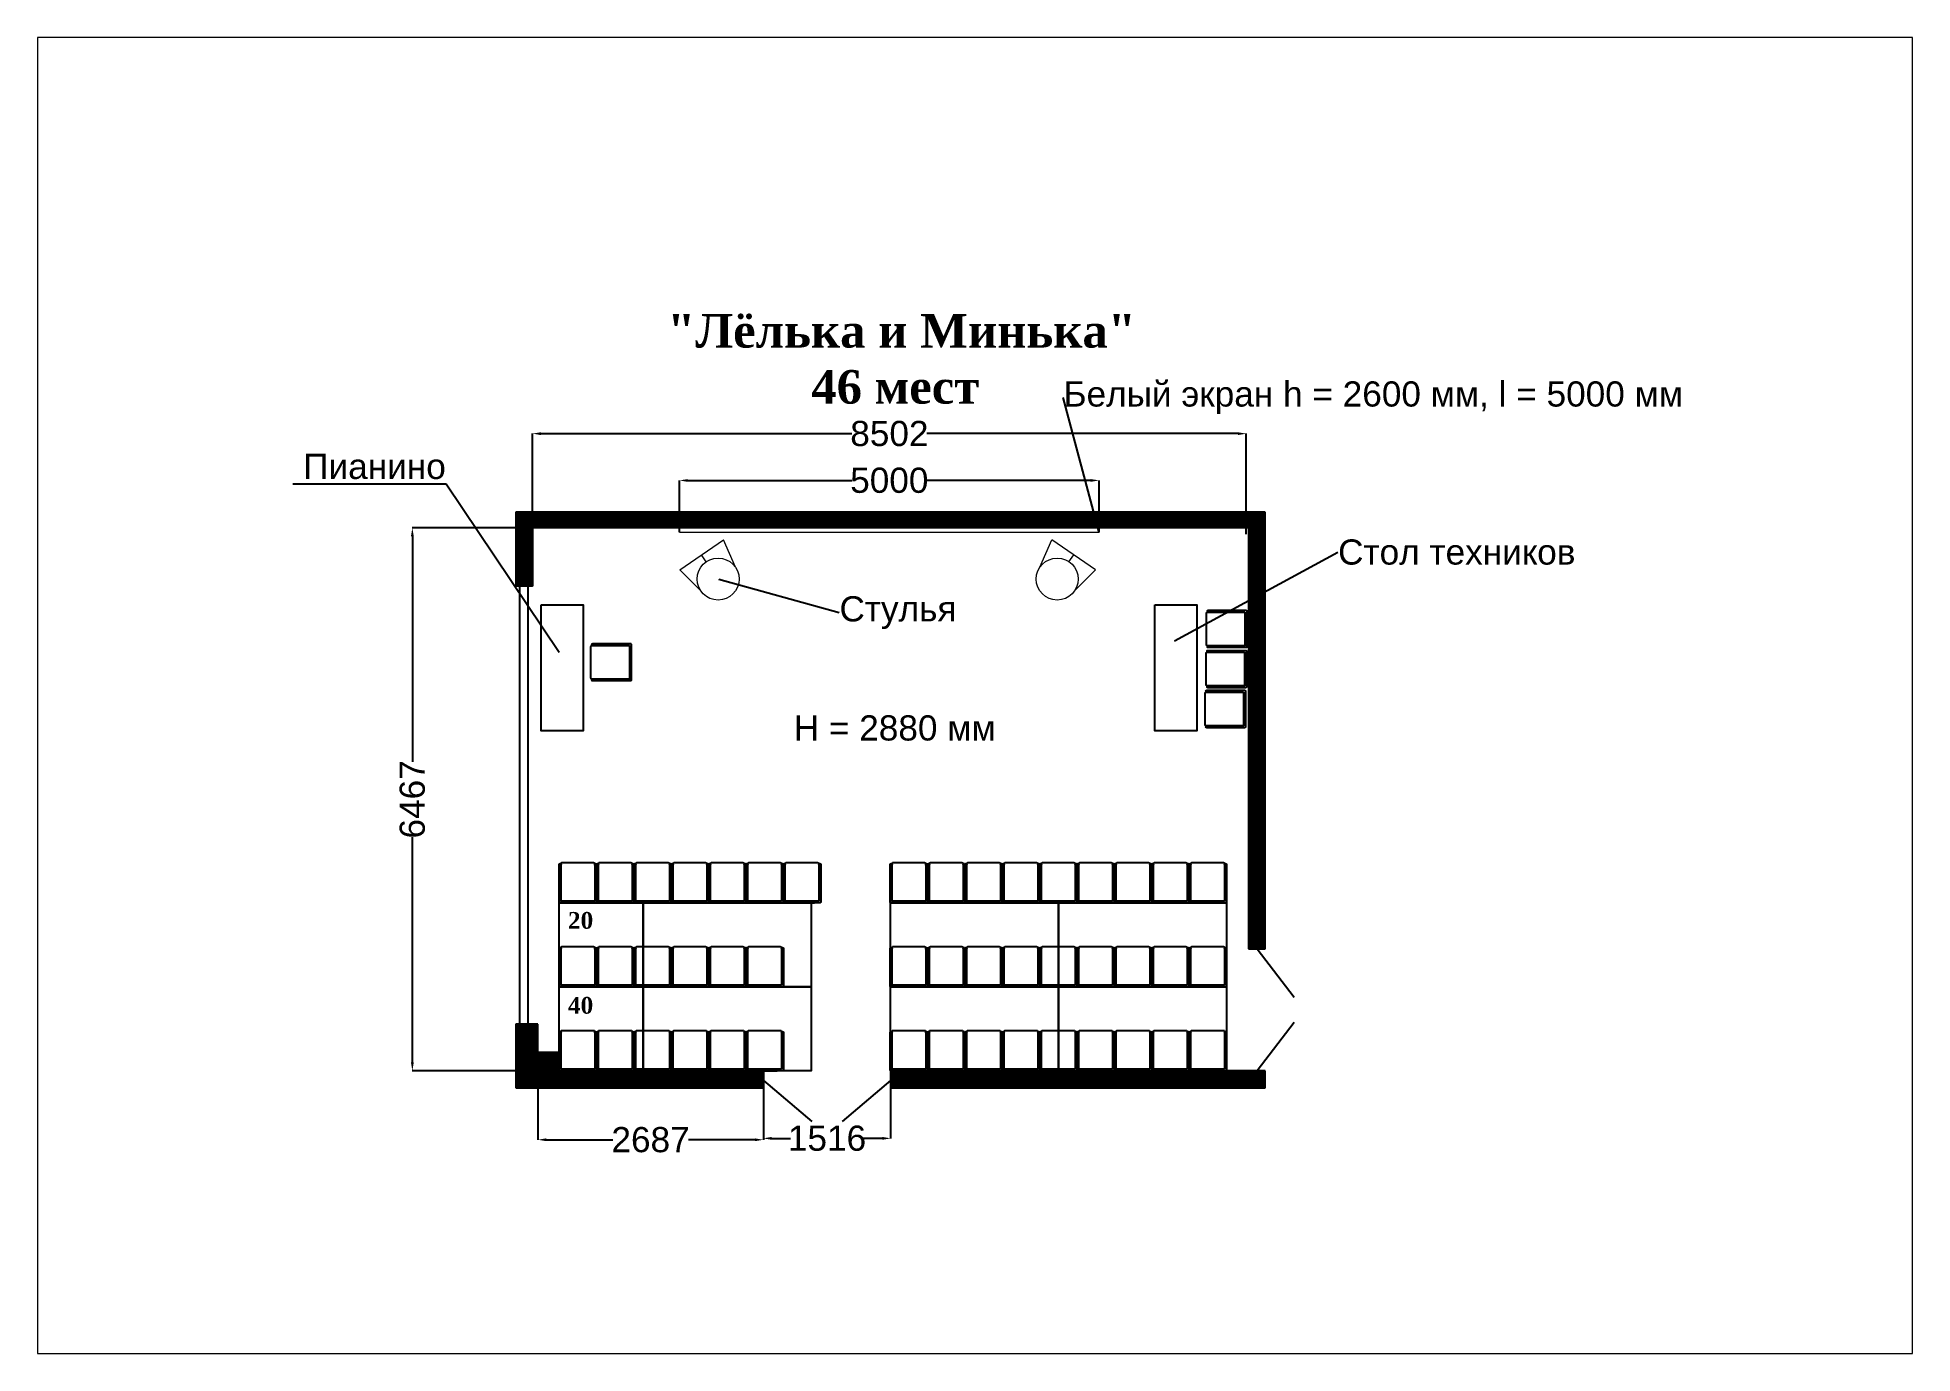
# Paper-space layout 'Партер' of a CAD drawing. Header units: millimetres. Extents: x -14 to 270, y -2 to 197.
# The model-space entities are those that its viewports show. They can reach past a viewport. Long polylines and large blocks are cut down to what shows.
import ezdxf
from ezdxf import colors
from ezdxf.entities.mleader import LeaderData, LeaderLine
from ezdxf.math import Vec2, Vec3

# ---------------------------------------------------------------- set-up
doc = ezdxf.new("R2010")
doc.units = ezdxf.units.MM
for name, color, linetype in [('Декорации', 10, 'Continuous'), ('Моторы', 7, 'Continuous'), ('Партер', 7, 'Continuous'), ('План планшет1', 7, 'Continuous'), ('Поперечный разрез', 7, 'Continuous')]:
    doc.layers.add(name, color=color, linetype=linetype)
doc.styles.get("Standard").update_dxf_attribs({"font": 'arial.ttf', "height": 300})
doc.linetypes.add('зигзаг', pattern='A,0.00254,-5.08,[131,ltypeshp.shx,S=5.08,R=0,X=-5.08,Y=0],-10.16,[131,ltypeshp.shx,S=5.08,R=180,X=5.08,Y=0],-5.08', length=20.32254)
doc.dimstyles.new('Размеры', dxfattribs={"dimtxt": 300, "dimasz": 100, "dimexe": 0.18, "dimexo": 0.0625, "dimgap": 0.09, "dimtad": 0, "dimdec": 0, "dimzin": 0, "dimdsep": 46, "dimtxsty": 'Standard', "dimcen": 0.09, "dimclrd": 250, "dimclre": 250, "dimclrt": 250, "dimadec": 0, "dimazin": 0, "dimtfac": 1, "dimtdec": 0, "dimtofl": 0, "dimtmove": 0, "dimatfit": 3, "dimfxl": 1, "dimtfillclr": 250, "dimtolj": 1, "dimtzin": 0, "dimarcsym": 0})

# ---------------------------------------------------------------- blocks, each defined once
blk = doc.blocks.new('*D103')
at = {"layer": 'Defpoints', "color": 0, "lineweight": 13, "transparency": 16777216}
for p in [(171533, -80581), (163031, -81703), (171533, -81780)]:
    blk.add_point(p, dxfattribs=at)
at = {"layer": 'Поперечный разрез', "color": 250, "lineweight": -2, "transparency": 16777216}
for p, q in [((163031, -81703), (163031, -80581)), ((163131, -80581), (166835, -80581)), ((171433, -80581), (167729, -80581)), ((171533, -81780), (171533, -80581))]:
    blk.add_line(p, q, dxfattribs=at)
at = {"layer": 'Поперечный разрез', "color": 250, "lineweight": 13, "transparency": 16777216}
for points in [[(163131, -80564), (163131, -80598), (163031, -80581)], [(171433, -80564), (171433, -80598), (171533, -80581)]]:
    blk.add_solid(points, dxfattribs=at)
at = {"layer": 'Поперечный разрез', "color": 250, "lineweight": 13, "transparency": 16777216, "insert": (167282, -80581), "char_height": 300, "attachment_point": 5}
blk.add_mtext('\\A1;8502', dxfattribs=at)
blk = doc.blocks.new('*D104')
at = {"layer": 'Defpoints', "color": 0, "lineweight": 13, "transparency": 16777216}
for p in [(163031, -81703), (161600, -88170), (163349, -88170)]:
    blk.add_point(p, dxfattribs=at)
at = {"layer": 'Поперечный разрез', "color": 250, "lineweight": -2, "transparency": 16777216}
for p, q in [((163031, -81703), (161599, -81703)), ((161600, -81803), (161600, -84488)), ((161600, -88070), (161600, -85386)), ((163349, -88170), (161599, -88170))]:
    blk.add_line(p, q, dxfattribs=at)
at = {"layer": 'Поперечный разрез', "color": 250, "lineweight": 13, "transparency": 16777216}
for points in [[(161583, -81803), (161616, -81803), (161600, -81703)], [(161583, -88070), (161616, -88070), (161600, -88170)]]:
    blk.add_solid(points, dxfattribs=at)
at = {"layer": 'Поперечный разрез', "color": 250, "lineweight": 13, "transparency": 16777216, "insert": (161600, -84937), "char_height": 300, "attachment_point": 5, "rotation": 90}
blk.add_mtext('\\A1;6467', dxfattribs=at)
blk = doc.blocks.new('*D105')
at = {"layer": 'Defpoints', "color": 0, "lineweight": 13, "transparency": 16777216}
for p in [(163094, -87950), (165781, -88170), (165781, -88991)]:
    blk.add_point(p, dxfattribs=at)
at = {"layer": 'Поперечный разрез', "color": 250, "lineweight": -2, "transparency": 16777216}
for p, q in [((163094, -87950), (163094, -88991)), ((165781, -88170), (165781, -88991)), ((163194, -88991), (163987, -88991)), ((165681, -88991), (164888, -88991))]:
    blk.add_line(p, q, dxfattribs=at)
at = {"layer": 'Поперечный разрез', "color": 250, "lineweight": 13, "transparency": 16777216}
for points in [[(163194, -88974), (163194, -89007), (163094, -88991)], [(165681, -88974), (165681, -89007), (165781, -88991)]]:
    blk.add_solid(points, dxfattribs=at)
at = {"layer": 'Поперечный разрез', "color": 250, "lineweight": 13, "transparency": 16777216, "insert": (164437, -88991), "char_height": 300, "attachment_point": 5}
blk.add_mtext('\\A1;2687', dxfattribs=at)
blk = doc.blocks.new('*D106')
at = {"layer": 'Defpoints', "color": 0, "lineweight": 13, "transparency": 16777216}
for p in [(165781, -88170), (167297, -88170), (167297, -88974)]:
    blk.add_point(p, dxfattribs=at)
at = {"layer": 'Поперечный разрез', "color": 250, "lineweight": -2, "transparency": 16777216}
for p, q in [((165781, -88170), (165781, -88974)), ((167297, -88170), (167297, -88974)), ((165881, -88974), (166105, -88974)), ((167197, -88974), (166973, -88974))]:
    blk.add_line(p, q, dxfattribs=at)
at = {"layer": 'Поперечный разрез', "color": 250, "lineweight": 13, "transparency": 16777216}
for points in [[(165881, -88957), (165881, -88991), (165781, -88974)], [(167197, -88957), (167197, -88991), (167297, -88974)]]:
    blk.add_solid(points, dxfattribs=at)
at = {"layer": 'Поперечный разрез', "color": 250, "lineweight": 13, "transparency": 16777216, "insert": (166539, -88974), "char_height": 300, "attachment_point": 5}
blk.add_mtext('\\A1;1516', dxfattribs=at)
blk = doc.blocks.new('Сткл Черного зала')
at = {"color": 5}
blk.add_lwpolyline([(177147, 49941), (177147, 49493, -0.414214), (177136, 49482), (176713, 49482, -0.414214), (176702, 49493), (176702, 49941)], format="xyb", dxfattribs=at)
blk.add_lwpolyline([(177125, 49504), (176724, 49504), (176724, 49951, -0.414214), (176735, 49962), (177114, 49962, -0.414214), (177125, 49951)], format="xyb", close=True, dxfattribs=at)
blk.add_lwpolyline([(177075, 49504), (176775, 49504), (176775, 49482), (177075, 49482)], close=True, dxfattribs=at)
for centre in [(176713, 49941), (177136, 49941)]:
    blk.add_circle(centre, 11, dxfattribs=at)
blk = doc.blocks.new('*D108')
at = {"layer": 'Defpoints', "color": 0, "lineweight": 13, "transparency": 16777216}
for p in [(169781, -81138), (164781, -81753), (169781, -81753)]:
    blk.add_point(p, dxfattribs=at)
at = {"layer": 'Декорации', "color": 250, "lineweight": -2, "transparency": 16777216}
for p, q in [((164781, -81753), (164781, -81138)), ((164881, -81138), (166833, -81138)), ((169681, -81138), (167728, -81138)), ((169781, -81753), (169781, -81138))]:
    blk.add_line(p, q, dxfattribs=at)
at = {"layer": 'Декорации', "color": 250, "lineweight": 13, "transparency": 16777216}
for points in [[(164881, -81122), (164881, -81155), (164781, -81138)], [(169681, -81122), (169681, -81155), (169781, -81138)]]:
    blk.add_solid(points, dxfattribs=at)
at = {"layer": 'Декорации', "color": 250, "lineweight": 13, "transparency": 16777216, "insert": (167281, -81138), "char_height": 300, "attachment_point": 5}
blk.add_mtext('\\A1;5000', dxfattribs=at)

msp = doc.modelspace()

# ---------------------------------------------------------------- hatches: boundary and pattern name
at = {"layer": 'План планшет1'}
h = msp.add_hatch(dxfattribs=at)
h.set_pattern_fill('ANSI31', color=256)
h.set_pattern_definition([(45, (3171.2165, -150012.696), (-2.24506403, 2.24506403), [])])
h.paths.add_polyline_path([(171558.898, -81703.349), (171558.898, -86715.349), (171758.898, -86715.349), (171758.898, -81715.185), (171758.898, -81515.185), (163030.898, -81515.185), (162830.898, -81515.185), (162830.898, -82398.349), (163030.898, -82398.349), (163030.898, -81703.349)])
h.paths.add_polyline_path([(171758.898, -88370.349), (171758.898, -88170.349), (167296.898, -88170.349), (167296.898, -88370.349)])
h.paths.add_polyline_path([(163348.898, -88170.349), (163348.898, -87950.349), (163093.898, -87950.349), (163093.898, -87614.349), (163030.898, -87614.349), (162830.898, -87614.349), (162830.898, -88170.349), (162830.898, -88370.349), (165780.898, -88370.349), (165780.898, -88170.349)])

# ---------------------------------------------------------------- linework, layer by layer
at = {"color": 5}
for points in [[(171517.82, -82706.518), (171517.82, -83107.518), (171070.82, -83107.518, -0.414213562), (171059.82, -83096.518), (171059.82, -82717.518, -0.414213562), (171070.82, -82706.518)], [(171513.708, -83184.384), (171513.708, -83585.384), (171066.708, -83585.384, -0.414213562), (171055.708, -83574.384), (171055.708, -83195.384, -0.414213562), (171066.708, -83184.384)], [(171501.183, -83660.008), (171501.183, -84061.008), (171054.183, -84061.008, -0.414213562), (171043.183, -84050.008), (171043.183, -83671.008, -0.414213562), (171054.183, -83660.008)]]:
    msp.add_lwpolyline(points, format="xyb", close=True, dxfattribs=at)
for points in [[(171080.82, -82684.518), (171528.82, -82684.518, -0.414213562), (171539.82, -82695.518), (171539.82, -83118.518, -0.414213562), (171528.82, -83129.518), (171080.82, -83129.518)], [(171076.708, -83162.384), (171524.708, -83162.384, -0.414213562), (171535.708, -83173.384), (171535.708, -83596.384, -0.414213562), (171524.708, -83607.384), (171076.708, -83607.384)], [(171064.183, -83638.008), (171512.183, -83638.008, -0.414213562), (171523.183, -83649.008), (171523.183, -84072.008, -0.414213562), (171512.183, -84083.008), (171064.183, -84083.008)]]:
    msp.add_lwpolyline(points, format="xyb", dxfattribs=at)
for points in [[(171517.82, -82757.018), (171517.82, -83057.018), (171539.82, -83057.018), (171539.82, -82757.018)], [(171513.708, -83234.884), (171513.708, -83534.884), (171535.708, -83534.884), (171535.708, -83234.884)], [(171501.183, -83710.508), (171501.183, -84010.508), (171523.183, -84010.508), (171523.183, -83710.508)]]:
    msp.add_lwpolyline(points, close=True, dxfattribs=at)
for centre in [(171080.82, -82695.518), (171076.708, -83173.384), (171080.82, -83118.518), (171064.183, -83649.008), (171076.708, -83596.384), (171064.183, -84072.008)]:
    msp.add_circle(centre, 11, dxfattribs=at)
at = {"layer": 'Декорации', "linetype": 'зигзаг', "lineweight": 13, "ltscale": 5}
msp.add_line((164780.898, -81753.349), (169780.898, -81753.349), dxfattribs=at)
at = {"layer": 'Декорации', "lineweight": 13}
for p, q in [((165101.331, -82105.818), (165045.274, -82023.557)), ((169421.473, -82105.818), (169477.529, -82023.557))]:
    msp.add_line(p, q, dxfattribs=at)
for points in [[(164784.673, -82201.143), (165305.875, -81845.971)], [(165448.705, -82171.629), (165305.875, -81845.971)], [(169074.098, -82171.629), (169216.928, -81845.971)], [(169738.131, -82201.143), (169216.928, -81845.971)], [(165035.52, -82453.192), (164784.673, -82201.143)], [(169487.284, -82453.192), (169738.131, -82201.143)]]:
    msp.add_lwpolyline(points, dxfattribs=at)
for centre in [(165242.113, -82312.411), (169280.691, -82312.411)]:
    msp.add_circle(centre, 250, dxfattribs=at)
at = {"layer": 'Партер', "color": 30, "true_color": 0xf26722}
for points in [[(163133.587, -82619.844), (163633.587, -82619.844), (163633.587, -84119.844), (163133.587, -84119.844), (163133.587, -82619.844)], [(170442.247, -82619.844), (170942.247, -82619.844), (170942.247, -84119.844), (170442.247, -84119.844), (170442.247, -82619.844)], [(163348.898, -87170.349), (163348.898, -86170.349), (164348.898, -86170.349), (164348.898, -87170.349), (163348.898, -87170.349)], [(164348.898, -87170.349), (164348.898, -86170.349), (166348.898, -86170.349), (166348.898, -87170.349), (164348.898, -87170.349)], [(167296.898, -87170.349), (167296.898, -86170.349), (169296.898, -86170.349), (169296.898, -87170.349), (167296.898, -87170.349)], [(169296.898, -87170.349), (169296.898, -86170.349), (171296.898, -86170.349), (171296.898, -87170.349), (169296.898, -87170.349)], [(163348.898, -88170.349), (163348.898, -87170.349), (164348.898, -87170.349), (164348.898, -88170.349), (163348.898, -88170.349)], [(164348.898, -88170.349), (164348.898, -87170.349), (166348.898, -87170.349), (166348.898, -88170.349), (164348.898, -88170.349)], [(167296.898, -88170.349), (167296.898, -87170.349), (169296.898, -87170.349), (169296.898, -88170.349), (167296.898, -88170.349)], [(169296.898, -88170.349), (169296.898, -87170.349), (171296.898, -87170.349), (171296.898, -88170.349), (169296.898, -88170.349)]]:
    msp.add_lwpolyline(points, dxfattribs=at)
at = {"layer": 'План планшет1'}
for p, q in [((163030.898, -81515.185), (162830.898, -81515.185)), ((162830.898, -81515.185), (162830.898, -82398.349)), ((171758.898, -81515.185), (163030.898, -81515.185)), ((171758.898, -81715.185), (171758.898, -81515.185)), ((171558.898, -81703.349), (163030.898, -81703.349)), ((163030.898, -81703.349), (163030.898, -82398.349)), ((171558.898, -81703.349), (171558.898, -86715.349)), ((171758.898, -86715.349), (171758.898, -81715.185)), ((163030.898, -82398.349), (162830.898, -82398.349)), ((162880.898, -87614.349), (162880.898, -82398.349)), ((162980.898, -87614.349), (162980.898, -82398.349)), ((171558.898, -86715.349), (171758.898, -86715.349)), ((171662.452, -86715.349), (172104.156, -87290.89)), ((163348.898, -87170.349), (163348.898, -86950.349)), ((165780.898, -87170.349), (163348.898, -87170.349)), ((163030.898, -87614.349), (162830.898, -87614.349)), ((162830.898, -87614.349), (162830.898, -88170.349)), ((163093.898, -87614.349), (163030.898, -87614.349)), ((163093.898, -87950.349), (163093.898, -87614.349)), ((171662.452, -88166.349), (172104.156, -87590.807)), ((163348.898, -87950.349), (163093.898, -87950.349)), ((163348.898, -88170.349), (163348.898, -87950.349)), ((162830.898, -88170.349), (162830.898, -88370.349)), ((165780.898, -88170.349), (163348.898, -88170.349)), ((165780.898, -88370.349), (165780.898, -88170.349)), ((171758.898, -88170.349), (167296.898, -88170.349)), ((167296.898, -88170.349), (167296.898, -88370.349)), ((171758.898, -88370.349), (171758.898, -88170.349)), ((162830.898, -88370.349), (165780.898, -88370.349)), ((165780.898, -88284.428), (166359.051, -88774.635)), ((167296.898, -88284.428), (166718.744, -88774.635)), ((167296.898, -88370.349), (171758.898, -88370.349))]:
    msp.add_line(p, q, dxfattribs=at)

# ---------------------------------------------------------------- block references
at = {"layer": 'Декорации', "lineweight": 13, "rotation": 90}
msp.add_blockref('Сткл Черного зала', (213689.204, -260228.353), dxfattribs=at)
at = {"layer": 'Декорации', "lineweight": 13}
for p in [(-13353.163, -135652.247), (-12908.163, -135652.247), (-12463.163, -135652.247), (-12018.163, -135652.247), (-11573.163, -135652.247), (-11128.163, -135652.247), (-10683.163, -135652.247), (-9410.163, -135652.247), (-8965.163, -135652.247), (-8520.163, -135652.247), (-8075.163, -135652.247), (-7630.163, -135652.247), (-7185.163, -135652.247), (-6740.163, -135652.247), (-6295.163, -135652.247), (-5850.163, -135652.247), (-13353.163, -136652.247), (-12908.163, -136652.247), (-12463.163, -136652.247), (-12018.163, -136652.247), (-11573.163, -136652.247), (-11128.163, -136652.247), (-9410.163, -136652.247), (-8965.163, -136652.247), (-8520.163, -136652.247), (-8075.163, -136652.247), (-7630.163, -136652.247), (-7185.163, -136652.247), (-6740.163, -136652.247), (-6295.163, -136652.247), (-5850.163, -136652.247), (-13353.163, -137652.247), (-12908.163, -137652.247), (-12463.163, -137652.247), (-12018.163, -137652.247), (-11573.163, -137652.247), (-11128.163, -137652.247), (-9410.163, -137652.247), (-8965.163, -137652.247), (-8520.163, -137652.247), (-8075.163, -137652.247), (-7630.163, -137652.247), (-7185.163, -137652.247), (-6740.163, -137652.247), (-6295.163, -137652.247), (-5850.163, -137652.247)]:
    msp.add_blockref('Сткл Черного зала', p, dxfattribs=at)

# ---------------------------------------------------------------- texts
at = {"layer": 'Моторы', "insert": (162565.787, -79156.885), "char_height": 400, "width": 9505.54725, "attachment_point": 1}
msp.add_mtext('\\pi2069.2;{\\fTimes New Roman|b1|i0|c204|p18;"Лёлька и Минька"\\P\\pi3785.9;46 мест}', dxfattribs=at)
at = {"layer": 'Партер', "color": 0, "char_height": 200, "width": 439.43737, "attachment_point": 4}
for s, insert in [('{\\fTimes New Roman|b1|i0|c204|p18; 20}', (163376.796, -86379.596)), ('{\\fTimes New Roman|b1|i0|c204|p18; 40}', (163376.796, -87391.017))]:
    msp.add_mtext(s, dxfattribs=dict(at, insert=insert))
at = {"layer": 'Поперечный разрез', "lineweight": 13, "insert": (166142.452, -83935.777), "char_height": 300, "attachment_point": 1}
msp.add_mtext_dynamic_manual_height_columns('H = 2880 мм', width=2704.53929, gutter_width=1500, heights=[801.228], dxfattribs=at)

# ---------------------------------------------------------------- dimensions: what is measured, and where the dimension line sits
at = {"layer": 'Декорации', "lineweight": 13}
dim = msp.add_linear_dim(base=(169780.898, -81138.34), p1=(164780.898, -81753.349), p2=(169780.898, -81753.349), dimstyle='Размеры', dxfattribs=at)
dim.commit()
dim.dimension.update_dxf_attribs({"geometry": '*D108', "text_midpoint": (167280.898, -81138.34)})
at = {"layer": 'Поперечный разрез', "lineweight": 13}
dim = msp.add_linear_dim(base=(171532.989, -80581.124), p1=(163030.898, -81703.349), p2=(171532.989, -81779.587), dimstyle='Размеры', dxfattribs=at)
dim.commit()
dim.dimension.update_dxf_attribs({"geometry": '*D103', "text_midpoint": (167281.943, -80581.124)})
dim = msp.add_linear_dim(base=(161599.56, -88170.349), p1=(163030.898, -81703.349), p2=(163348.898, -88170.349), angle=90, dimstyle='Размеры', dxfattribs=at)
dim.commit()
dim.dimension.update_dxf_attribs({"geometry": '*D104', "text_midpoint": (161599.56, -84936.849)})
for base, p1, p2, picture, middle in [((165780.898, -88990.579), (163093.898, -87950.349), (165780.898, -88170.349), '*D105', (164437.398, -88990.579)), ((167296.898, -88973.913), (165780.898, -88170.349), (167296.898, -88170.349), '*D106', (166538.898, -88973.913))]:
    dim = msp.add_linear_dim(base=base, p1=p1, p2=p2, dimstyle='Размеры', dxfattribs=at)
    dim.commit()
    dim.dimension.update_dxf_attribs({"geometry": picture, "text_midpoint": middle, "dimtype": 160})

# ---------------------------------------------------------------- leaders
at = {"layer": 'Декорации', "lineweight": 13}
ml = msp.add_multileader_mtext('Standard', dxfattribs=at)
ml.set_content('Белый экран h = 2600 мм, l = 5000 мм', color=250)
ml.set_leader_properties(color=250)
ml.build(insert=Vec2(0, 0))
ml.multileader.update_dxf_attribs({"text_right_attachment_type": 6, "dogleg_length": 0.36, "arrow_head_size": 10})
ctx = ml.context
ctx.base_point, ctx.char_height, ctx.arrow_head_size, ctx.plane_origin = Vec3(169353.725, -80149.992), 300, 10, Vec3(169780.898, -81753.349)
ctx.right_attachment = 6
notes = []
notes.append((ctx, [(0, (1, 1, 0), (169353.365, -80149.992), (1, 0), 0.36, [(0, [(169780.898, -81753.349)], 0, [])])]))
ctx.mtext.insert, ctx.mtext.flow_direction = Vec3(169355.725, -79958.348), 5
ml = msp.add_multileader_mtext('Standard', dxfattribs=at)
ml.set_content('Пианино', color=250)
ml.set_leader_properties(color=250)
ml.build(insert=Vec2(0, 0))
ml.multileader.update_dxf_attribs({"text_right_attachment_type": 6, "dogleg_length": 0.36, "arrow_head_size": 10})
ctx = ml.context
ctx.base_point, ctx.char_height, ctx.arrow_head_size, ctx.plane_origin = Vec3(160345.929, -80973.335), 300, 10, Vec3(163355.787, -83195.795)
ctx.right_attachment, ctx.text_align_type = 6, 2
notes.append((ctx, [(0, (1, 1, 0), (162000.493, -81180.879), (-1, 0), 0.36, [(0, [(163355.787, -83195.795)], 0, [])])]))
ctx.mtext.insert, ctx.mtext.alignment, ctx.mtext.flow_direction = Vec3(161998.133, -80820.879), 3, 5
ml = msp.add_multileader_mtext('Standard', dxfattribs=at)
ml.set_content('Стол техников', color=250)
ml.set_leader_properties(color=250)
ml.build(insert=Vec2(0, 0))
ml.multileader.update_dxf_attribs({"text_right_attachment_type": 6, "dogleg_length": 0.36, "arrow_head_size": 10})
ctx = ml.context
ctx.base_point, ctx.char_height, ctx.arrow_head_size, ctx.plane_origin = Vec3(172624.728, -81993.093), 300, 10, Vec3(170670.62, -83055.22)
ctx.right_attachment = 6
notes.append((ctx, [(0, (1, 1, 0), (172624.368, -81993.093), (1, 0), 0.36, [(0, [(170670.62, -83055.22)], 0, [])])]))
ctx.mtext.insert, ctx.mtext.flow_direction = Vec3(172626.728, -81840.535), 5
ml = msp.add_multileader_mtext('Standard', dxfattribs=at)
ml.set_content('Стулья', color=250)
ml.set_leader_properties(color=250)
ml.build(insert=Vec2(0, 0))
ml.multileader.update_dxf_attribs({"text_right_attachment_type": 6, "dogleg_length": 0.36, "arrow_head_size": 10})
ctx = ml.context
ctx.base_point, ctx.char_height, ctx.arrow_head_size, ctx.plane_origin = Vec3(166685.334, -82711.59), 300, 10, Vec3(165242.113, -82312.411)
ctx.right_attachment = 6
notes.append((ctx, [(0, (1, 1, 0), (166684.974, -82711.59), (1, 0), 0.36, [(0, [(165242.113, -82312.411)], 0, [])])]))
ctx.mtext.insert, ctx.mtext.flow_direction = Vec3(166687.334, -82517.491), 5
for ctx, leaders in notes:
    for number, flags, end, landing, length, lines in leaders:
        leader = LeaderData()
        leader.index, (leader.has_last_leader_line, leader.has_dogleg_vector, leader.attachment_direction) = number, flags
        leader.last_leader_point, leader.dogleg_vector, leader.dogleg_length = Vec3(end), Vec3(landing), length
        for number, points, colour, breaks in lines:
            line = LeaderLine()
            line.index, line.vertices, line.color, line.breaks = number, Vec3.list(points), colors.encode_raw_color(colour), breaks
            leader.lines.append(line)
        ctx.leaders.append(leader)

psp = doc.layouts.new('Партер')

# ---------------------------------------------------------------- viewports
at = {"layer": 'Партер'}
psp.add_viewport(center=(128.31, 97.91), size=(283.64, 199.0427), view_center_point=(168301.613, -83699.201), view_height=15673.18982, dxfattribs=at)

doc.saveas('drawing.dxf')
